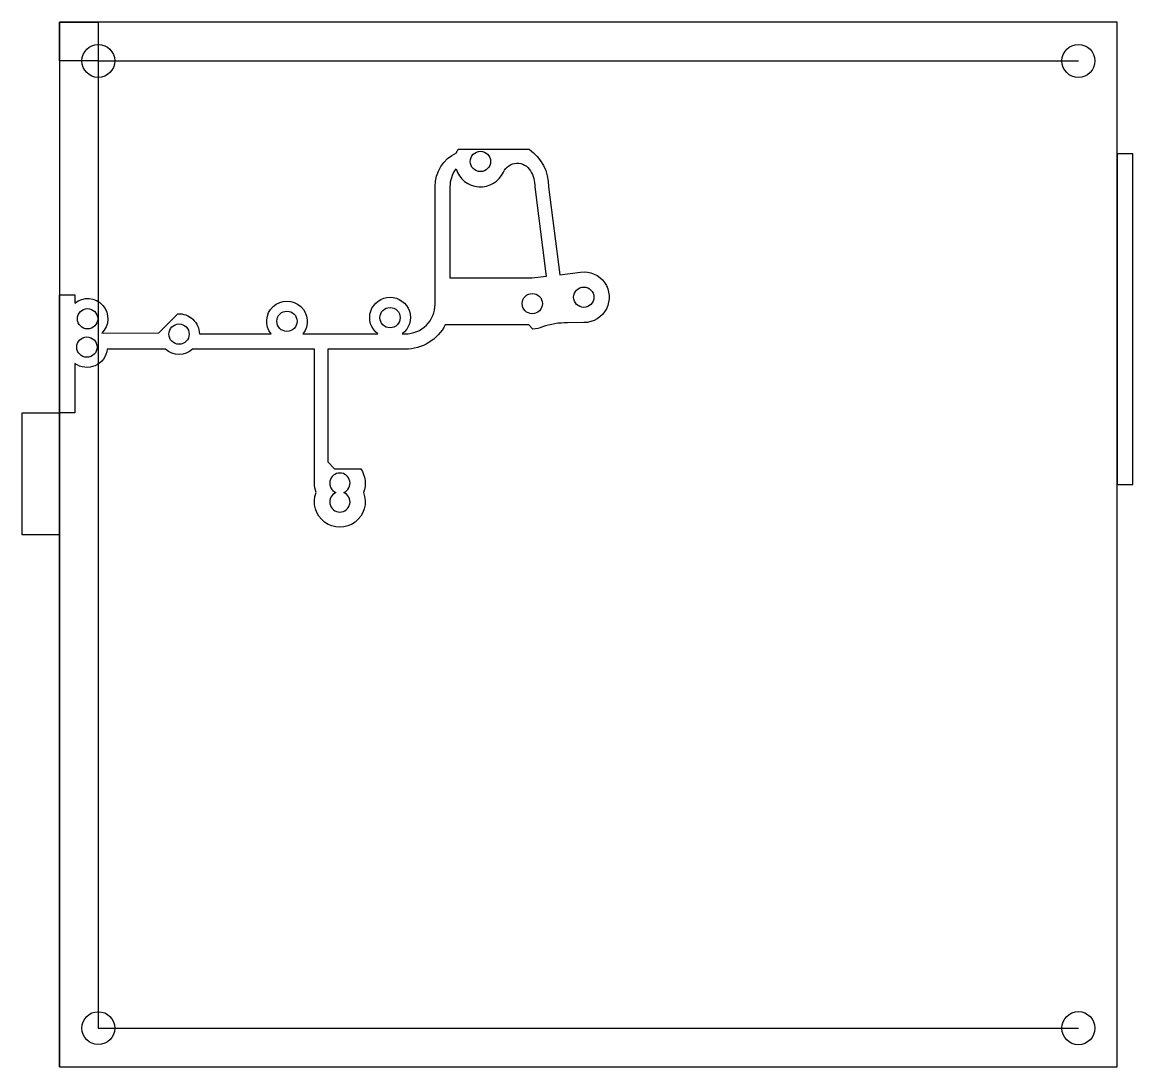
# Model space of a CAD drawing. Header units: millimetres. Extents: x 27 to 137, y -26 to 77.
import ezdxf

# ---------------------------------------------------------------- set-up
doc = ezdxf.new("R2010")
doc.units = ezdxf.units.MM
doc.layers.get('0').update_dxf_attribs({"linetype": 'CONTINUOUS'})

msp = doc.modelspace()

# ---------------------------------------------------------------- linework, layer by layer
for p, q in [((135.02, 76.73), (30.88, 76.73)), ((30.88, 76.73), (30.88, -26.14)), ((30.88, 76.73), (34.69, 76.73)), ((30.88, 72.92), (30.88, 76.73)), ((34.69, 76.73), (34.69, 72.92)), ((135.02, -26.14), (135.02, 76.73)), ((34.69, 72.92), (30.88, 72.92)), ((34.69, 72.92), (34.69, -22.33)), ((34.69, 72.92), (131.21, 72.92)), ((135.02, -26.14), (135.02, 63.78)), ((136.57, 63.78), (135.02, 63.78)), ((135.02, 63.78), (135.02, 31.21)), ((136.57, 31.21), (136.57, 63.78)), ((27.2, 26.25), (27.2, 38.25)), ((27.2, 38.25), (30.88, 38.25)), ((30.88, -26.14), (30.88, 38.25)), ((30.88, 38.25), (30.88, 26.25)), ((135.02, -26.14), (135.02, 31.21)), ((135.02, 31.21), (136.57, 31.21)), ((30.88, 26.25), (27.2, 26.25)), ((30.88, -26.14), (30.88, 26.25)), ((34.69, -22.33), (131.21, -22.33)), ((30.88, -26.14), (135.02, -26.14))]:
    msp.add_line(p, q)
for points in [[(70.13, 64.23), (71.54, 64.23, -0.001593), (71.56, 64.23), (77.11, 64.23, -0.244166), (79.04, 60.52), (80.15, 51.87), (82.18, 52.13, -1.061714), (82.52, 47.15), (80.88, 47.14, 0.082374), (78.44, 46.73, -0.098683), (77.49, 46.52), (77.08, 46.93), (68.86, 46.93, -0.280847), (64.93, 44.54), (57.28, 44.54), (57.28, 40.53), (57.28, 33.43), (57.96, 32.75), (60.54, 32.75, -0.248946), (60.8, 30.42, -1.471743), (56.15, 30.42, -0.094608), (55.98, 31.34), (55.98, 40.53), (55.98, 44.54), (43.98, 44.54, -0.384264), (41.3, 44.54), (35.56, 44.54, -0.582278), (32.38, 43.13), (32.38, 38.25), (30.88, 38.25), (30.88, 49.88), (32.38, 49.88), (32.38, 49.08, -0.952039), (35.03, 46.1), (40.64, 46.15), (42.51, 48.02, -0.430517), (44.64, 46.04), (51.7, 46.04, -2.060559), (54.84, 46.04), (62.22, 46.04, -3.00746), (64.62, 46.04), (64.93, 46.04, 0.414223), (67.85, 48.96), (67.85, 60.54, -0.289193), (69.97, 63.88, -0.039116)], [(69.35, 60.53, -0.159676), (69.93, 62.29, 0.689116), (74.59, 61.98, -0.609639), (77.25, 62.1, -0.131078), (77.68, 60.52), (78.81, 51.7), (77.43, 51.52), (69.35, 51.52)]]:
    msp.add_lwpolyline(points, format="xyb", close=True)
for centre, radius in [((34.69, 72.92), 1.62), ((131.21, 72.92), 1.63), ((72.32, 63.02), 1), ((82.5, 49.65), 1), ((77.43, 49.02), 1), ((33.63, 47.53), 1), ((53.27, 47.28), 1), ((63.42, 47.64), 1), ((42.64, 46.02), 1), ((33.57, 44.74), 1), ((34.69, -22.33), 1.62), ((131.21, -22.33), 1.63)]:
    msp.add_circle(centre, radius)
for centre, start, end in [((58.48, 31.34), -67.0288, 247.0384), ((58.48, 29.5), -247.0288, 67.0384)]:
    msp.add_arc(centre, 1, start, end)

doc.saveas('drawing.dxf')
